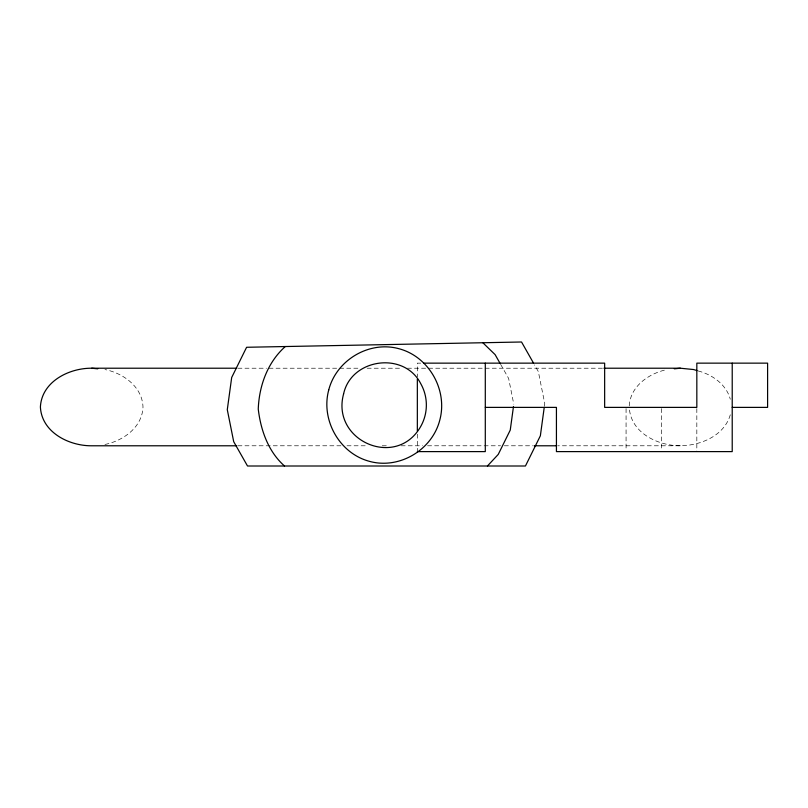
<?xml version="1.0" encoding="UTF-8"?>
<svg xmlns="http://www.w3.org/2000/svg" width="808" height="808" viewBox="0 0 808 808"><rect width="100%" height="100%" fill="white"/><g stroke="black" fill="none" stroke-linecap="round" stroke-linejoin="round"><path stroke-width="0.61" stroke-dasharray="4.04 3.03" d="M544.42 406.071L544.764 403.596L538.34 371.599L534.543 364.903M629.24 405.889C630.301 386.133 649.178 373.235 667.075 369.539M730.291 414.807C724.291 435.785 700.607 445.551 680.346 445.784L557.803 445.784M104.979 444.461C123.331 440.764 142.299 427.23 142.996 407C142.299 386.769 123.331 373.235 104.979 369.539M420.675 363.146L417.342 363.146L417.342 376.851M237.895 368.216L266.499 368.216M268.973 368.216L360.853 368.216M367.145 368.216L401.132 368.216M407.424 368.216L602.748 368.216M237.895 445.784L341.976 445.784M347.006 445.784L367.145 445.784M382.245 445.784L387.284 445.784M401.132 445.784L422.523 445.784M427.563 445.784L500.556 445.784M504.313 445.784L532.896 445.784M680.346 445.784C658.47 445.814 631.765 433.421 629.432 409.232M698.122 370.953C712.333 374.538 726.362 384.558 730.291 399.192M500.637 364.358L508.626 378.437L513.787 404.182M696.829 408.606L696.829 451.611M661.449 408.606L661.449 450.379M626.069 408.606L626.069 450.379M417.342 434.169L417.342 451.611"/><path stroke-width="1.21" d="M513.454 406.656L510.252 430.098L498.243 454.419L487.436 466.004M544.249 407.303L540.36 435.795L525.442 466.004L247.511 466.004L233.704 441.683L227.29 409.686L231.684 377.488L246.602 347.278L521.544 341.996L533.361 362.832M285.305 346.531C267.579 362.307 259.115 385.769 258.257 409.09C260.721 430.139 268.276 451.672 284.517 466.004M236.633 368.216L91.698 368.216C68.953 368.024 41.642 381.719 40.4 407C41.642 432.29 68.953 445.976 91.698 445.784L236.633 445.784M674.316 368.822L680.346 368.216L693.628 369.539L697.001 370.599M424.018 363.146L604.647 363.146L604.647 407.384L696.829 407.384L696.829 363.146L767.6 363.146L767.6 407.384L732.22 407.384M603.95 368.216L680.346 368.216M485.295 407.384L556.429 407.384L556.429 451.611L732.22 451.611L732.22 363.146M534.159 445.784L556.581 445.784M417.342 451.611L485.295 451.611L485.295 363.146M91.698 368.216L97.738 368.822M482.841 342.744L495.102 354.611L500.021 363.277M417.342 379.134L417.342 430.957M328.735 389.961C320.635 419.837 339.34 453.298 369.377 461.328C399.253 469.65 432.149 450.026 439.784 420.13C447.874 390.254 429.179 356.793 399.132 348.763C369.266 340.441 336.36 360.065 328.735 389.961M343.602 393.9C330.805 440.754 396.263 469.428 420.665 426.563A43.541 43.541 0 0 0 420.665 383.527C404.05 351.086 351.217 358.409 343.602 393.9"/></g></svg>
